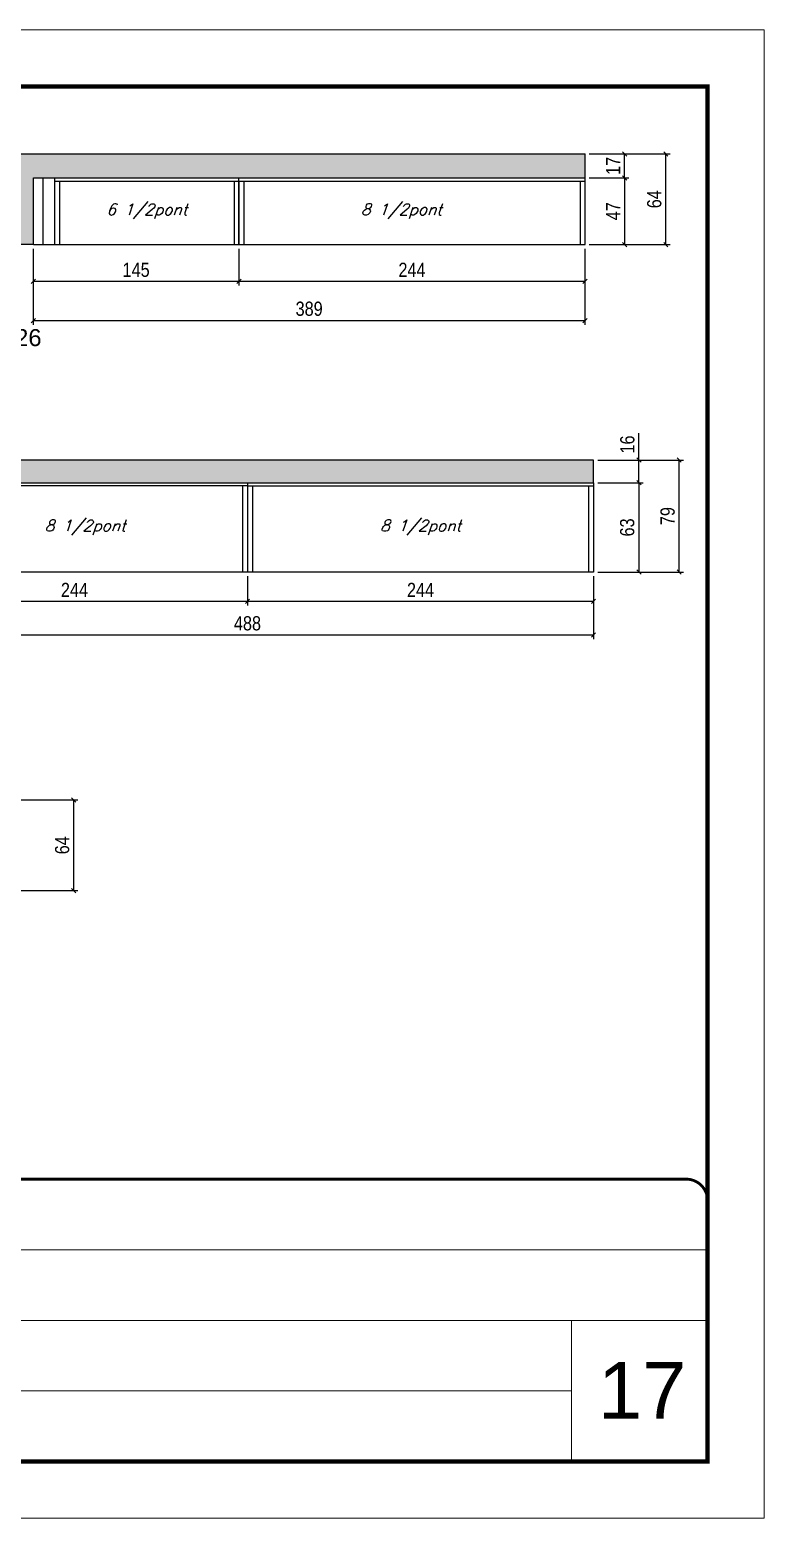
# Model space of a CAD drawing. Extents: x 3309 to 9590, y -2522 to 15424.
# Drawn here: x 4277 to 4794, y 8964 to 10014 of the extents above; entities that cross this region are included whole.
import ezdxf

# ---------------------------------------------------------------- set-up
doc = ezdxf.new("R2010")
doc.units = 0
doc.linetypes.add('CONTINUO', pattern=[0])
doc.linetypes.add('DASHED', pattern=[0.75, 0.5, -0.25])
for name, color, linetype in [('5', 5, 'Continuous'), ('COTA', 241, 'Continuous'), ('Painéis', 200, 'Continuous'), ('SARR_2.2x7', 40, 'Continuous'), ('SARR_3.5x7', 81, 'Continuous'), ('texto', 7, 'Continuous')]:
    doc.layers.add(name, color=color, linetype=linetype)
for name, color, linetype, lineweight in [('CARIMBO', 255, 'Continuous', 9), ('Folhas', 255, 'Continuous', 9), ('SARRAFO DE PRESSAO', 251, 'DASHED', 9)]:
    doc.layers.add(name, color=color, linetype=linetype, lineweight=lineweight)
doc.styles.add('ARIAL', font='arial.ttf')
doc.styles.add('COTA TECNICA', font='techl___.ttf', dxfattribs={"height": 10})
doc.styles.add('Romans', font='romans.shx')
doc.styles.get("Standard").update_dxf_attribs({"font": 'arial.ttf'})
doc.dimstyles.new('PAINEL', dxfattribs={"dimtxt": 10, "dimasz": 3, "dimexe": 3, "dimexo": 3, "dimgap": 3, "dimtad": 1, "dimdec": 1, "dimzin": 12, "dimdsep": 46, "dimtxsty": 'COTA TECNICA', "dimblk1": 'OBLIQUE', "dimblk2": 'OBLIQUE', "dimsah": 1, "dimcen": 0.9, "dimclrd": 4, "dimclre": 4, "dimclrt": 240, "dimadec": 1, "dimazin": 3, "dimtfac": 1, "dimtdec": 1, "dimtmove": 0, "dimatfit": 3, "dimfxl": 1, "dimtolj": 1, "dimtzin": 12, "dimarcsym": 0})

# ---------------------------------------------------------------- blocks, each defined once
blk = doc.blocks.new('9999999999')
at = {"color": 30, "linetype": 'CONTINUO'}
for p, q in [((98564.6, 34379.6), (99584, 34379.6)), ((98564.6, 34329.8), (99488, 34329.8)), ((99584, 34329.8), (99488, 34329.8)), ((99488, 34329.8), (99488, 34230.2)), ((98564.6, 34280), (99488, 34280))]:
    blk.add_line(p, q, dxfattribs=at)
at = {"color": 30, "linetype": 'CONTINUO', "const_width": 2}
blk.add_lwpolyline([(99584, 34230.2), (99584, 34414.4, 0.414214), (99569, 34429.4), (98229, 34429.4, 0.414214), (98214, 34414.4), (98214, 34245.2, 0.414214), (98229, 34230.2), (99584, 34230.2)], format="xyb", dxfattribs=at)
at = {"layer": 'Folhas'}
blk.add_lwpolyline([(98139, 34190.2), (99624, 34190.2), (99624, 35240.2), (98139, 35240.2)], close=True, dxfattribs=at)
at = {"layer": 'Folhas', "color": 30, "const_width": 3}
blk.add_lwpolyline([(98214, 34230.2), (99584, 34230.2), (99584, 35200.2), (98214, 35200.2)], close=True, dxfattribs=at)
blk = doc.blocks.new('_Oblique')
at = {"color": 0, "linetype": 'ByBlock', "lineweight": -2}
blk.add_line((-0.5, -0.5), (0.5, 0.5), dxfattribs=at)
blk = doc.blocks.new('*D1169')
at = {"layer": 'COTA', "color": 4, "linetype": 'ByBlock', "lineweight": -2, "transparency": 16777216}
for p, q in [((4279, 9859), (4279, 9833.1)), ((4424, 9859), (4424, 9833.1)), ((4279, 9836.1), (4424, 9836.1))]:
    blk.add_line(p, q, dxfattribs=at)
at = {"layer": 'Defpoints', "color": 0, "linetype": 'ByBlock', "transparency": 16777216}
for p in [(4279, 9862), (4424, 9862), (4424, 9836.1)]:
    blk.add_point(p, dxfattribs=at)
at = {"layer": 'COTA', "color": 4, "linetype": 'ByBlock', "lineweight": -2, "transparency": 16777216, "xscale": 3, "yscale": 3, "zscale": 3, "rotation": 180}
blk.add_blockref('_Oblique', (4279, 9836.1), dxfattribs=at)
at = {"layer": 'COTA', "color": 4, "linetype": 'ByBlock', "lineweight": -2, "transparency": 16777216, "xscale": 3, "yscale": 3, "zscale": 3}
blk.add_blockref('_Oblique', (4424, 9836.1), dxfattribs=at)
at = {"layer": 'COTA', "color": 240, "linetype": 'ByBlock', "transparency": 16777216, "insert": (4351.5, 9844.2), "char_height": 10, "attachment_point": 5, "style": 'COTA TECNICA'}
blk.add_mtext('\\A1;145', dxfattribs=at)
blk = doc.blocks.new('*D1170')
at = {"layer": 'COTA', "color": 4, "linetype": 'ByBlock', "lineweight": -2, "transparency": 16777216}
for p, q in [((4424, 9859), (4424, 9833.1)), ((4668, 9859), (4668, 9833.1)), ((4424, 9836.1), (4668, 9836.1))]:
    blk.add_line(p, q, dxfattribs=at)
at = {"layer": 'Defpoints', "color": 0, "linetype": 'ByBlock', "transparency": 16777216}
for p in [(4424, 9862), (4668, 9862), (4668, 9836.1)]:
    blk.add_point(p, dxfattribs=at)
at = {"layer": 'COTA', "color": 4, "linetype": 'ByBlock', "lineweight": -2, "transparency": 16777216, "xscale": 3, "yscale": 3, "zscale": 3, "rotation": 180}
blk.add_blockref('_Oblique', (4424, 9836.1), dxfattribs=at)
at = {"layer": 'COTA', "color": 4, "linetype": 'ByBlock', "lineweight": -2, "transparency": 16777216, "xscale": 3, "yscale": 3, "zscale": 3}
blk.add_blockref('_Oblique', (4668, 9836.1), dxfattribs=at)
at = {"layer": 'COTA', "color": 240, "linetype": 'ByBlock', "transparency": 16777216, "insert": (4546, 9844.2), "char_height": 10, "attachment_point": 5, "style": 'COTA TECNICA'}
blk.add_mtext('\\A1;244', dxfattribs=at)
blk = doc.blocks.new('*D1171')
at = {"layer": 'COTA', "color": 4, "linetype": 'ByBlock', "lineweight": -2, "transparency": 16777216}
for p, q in [((4279, 9859), (4279, 9805.4)), ((4668, 9859), (4668, 9805.4)), ((4279, 9808.4), (4668, 9808.4))]:
    blk.add_line(p, q, dxfattribs=at)
at = {"layer": 'Defpoints', "color": 0, "linetype": 'ByBlock', "transparency": 16777216}
for p in [(4279, 9862), (4668, 9862), (4668, 9808.4)]:
    blk.add_point(p, dxfattribs=at)
at = {"layer": 'COTA', "color": 4, "linetype": 'ByBlock', "lineweight": -2, "transparency": 16777216, "xscale": 3, "yscale": 3, "zscale": 3, "rotation": 180}
blk.add_blockref('_Oblique', (4279, 9808.4), dxfattribs=at)
at = {"layer": 'COTA', "color": 4, "linetype": 'ByBlock', "lineweight": -2, "transparency": 16777216, "xscale": 3, "yscale": 3, "zscale": 3}
blk.add_blockref('_Oblique', (4668, 9808.4), dxfattribs=at)
at = {"layer": 'COTA', "color": 240, "linetype": 'ByBlock', "transparency": 16777216, "insert": (4473.5, 9816.7), "char_height": 10, "attachment_point": 5, "style": 'COTA TECNICA'}
blk.add_mtext('\\A1;389', dxfattribs=at)
blk = doc.blocks.new('*D1173')
at = {"layer": 'COTA', "color": 4, "lineweight": -2, "transparency": 16777216}
for p, q in [((4671, 9909), (4698.9, 9909)), ((4695.9, 9909), (4695.9, 9862)), ((4671, 9862), (4698.9, 9862))]:
    blk.add_line(p, q, dxfattribs=at)
at = {"layer": 'Defpoints', "color": 0, "transparency": 16777216}
for p in [(4668, 9909, 0), (4668, 9862, 0), (4695.9, 9862)]:
    blk.add_point(p, dxfattribs=at)
at = {"layer": 'COTA', "color": 4, "lineweight": -2, "transparency": 16777216, "xscale": 3, "yscale": 3, "zscale": 3}
for p, rotation in [((4695.9, 9909), 90), ((4695.9, 9862), 270)]:
    blk.add_blockref('_Oblique', p, dxfattribs=dict(at, rotation=rotation))
at = {"layer": 'COTA', "color": 240, "transparency": 16777216, "insert": (4687.9, 9885.5), "char_height": 10, "attachment_point": 5, "rotation": 90, "style": 'COTA TECNICA'}
blk.add_mtext('\\A1;47', dxfattribs=at)
blk = doc.blocks.new('*D1174')
at = {"layer": 'COTA', "color": 4, "lineweight": -2, "transparency": 16777216}
for p, q in [((4671, 9926), (4698.9, 9926)), ((4695.9, 9909), (4695.9, 9926)), ((4671, 9909), (4698.9, 9909))]:
    blk.add_line(p, q, dxfattribs=at)
at = {"layer": 'Defpoints', "color": 0, "transparency": 16777216}
for p in [(4668, 9926, 0), (4695.9, 9926), (4668, 9909, 0)]:
    blk.add_point(p, dxfattribs=at)
at = {"layer": 'COTA', "color": 4, "lineweight": -2, "transparency": 16777216, "xscale": 3, "yscale": 3, "zscale": 3}
for p, rotation in [((4695.9, 9926), 90), ((4695.9, 9909), 270)]:
    blk.add_blockref('_Oblique', p, dxfattribs=dict(at, rotation=rotation))
at = {"layer": 'COTA', "color": 240, "transparency": 16777216, "insert": (4687.9, 9917.5), "char_height": 10, "attachment_point": 5, "rotation": 90, "style": 'COTA TECNICA'}
blk.add_mtext('\\A1;17', dxfattribs=at)
blk = doc.blocks.new('*D1175')
at = {"layer": 'COTA', "color": 4, "lineweight": -2, "transparency": 16777216}
for p, q in [((4671, 9926), (4728, 9926)), ((4725, 9862), (4725, 9926)), ((4671, 9862), (4728, 9862))]:
    blk.add_line(p, q, dxfattribs=at)
at = {"layer": 'Defpoints', "color": 0, "transparency": 16777216}
for p in [(4668, 9926, 0), (4725, 9926), (4668, 9862, 0)]:
    blk.add_point(p, dxfattribs=at)
at = {"layer": 'COTA', "color": 4, "lineweight": -2, "transparency": 16777216, "xscale": 3, "yscale": 3, "zscale": 3}
for p, rotation in [((4725, 9926), 90), ((4725, 9862), 270)]:
    blk.add_blockref('_Oblique', p, dxfattribs=dict(at, rotation=rotation))
at = {"layer": 'COTA', "color": 240, "transparency": 16777216, "insert": (4716.9, 9894), "char_height": 10, "attachment_point": 5, "rotation": 90, "style": 'COTA TECNICA'}
blk.add_mtext('\\A1;64', dxfattribs=at)
blk = doc.blocks.new('*D1183')
at = {"layer": 'COTA', "color": 4, "lineweight": -2, "transparency": 16777216}
for p, q in [((4186, 9628), (4186, 9583.7)), ((4674, 9628), (4674, 9583.7)), ((4186, 9586.7), (4674, 9586.7))]:
    blk.add_line(p, q, dxfattribs=at)
at = {"layer": 'Defpoints', "color": 0, "transparency": 16777216}
for p in [(4186, 9631, 0), (4674, 9631, 0), (4674, 9586.7)]:
    blk.add_point(p, dxfattribs=at)
at = {"layer": 'COTA', "color": 4, "lineweight": -2, "transparency": 16777216, "xscale": 3, "yscale": 3, "zscale": 3, "rotation": 180}
blk.add_blockref('_Oblique', (4186, 9586.7), dxfattribs=at)
at = {"layer": 'COTA', "color": 4, "lineweight": -2, "transparency": 16777216, "xscale": 3, "yscale": 3, "zscale": 3}
blk.add_blockref('_Oblique', (4674, 9586.7), dxfattribs=at)
at = {"layer": 'COTA', "color": 240, "transparency": 16777216, "insert": (4430, 9594.8), "char_height": 10, "attachment_point": 5, "style": 'COTA TECNICA'}
blk.add_mtext('\\A1;488', dxfattribs=at)
blk = doc.blocks.new('*D1187')
at = {"layer": 'COTA', "color": 4, "lineweight": -2, "transparency": 16777216}
for p, q in [((4186, 9628), (4186, 9607.4)), ((4430, 9628), (4430, 9607.4)), ((4186, 9610.4), (4430, 9610.4))]:
    blk.add_line(p, q, dxfattribs=at)
at = {"layer": 'Defpoints', "color": 0, "transparency": 16777216}
for p in [(4186, 9631, 0), (4430, 9631, 0), (4430, 9610.4)]:
    blk.add_point(p, dxfattribs=at)
at = {"layer": 'COTA', "color": 4, "lineweight": -2, "transparency": 16777216, "xscale": 3, "yscale": 3, "zscale": 3, "rotation": 180}
blk.add_blockref('_Oblique', (4186, 9610.4), dxfattribs=at)
at = {"layer": 'COTA', "color": 4, "lineweight": -2, "transparency": 16777216, "xscale": 3, "yscale": 3, "zscale": 3}
blk.add_blockref('_Oblique', (4430, 9610.4), dxfattribs=at)
at = {"layer": 'COTA', "color": 240, "transparency": 16777216, "insert": (4308, 9618.4), "char_height": 10, "attachment_point": 5, "style": 'COTA TECNICA'}
blk.add_mtext('\\A1;244', dxfattribs=at)
blk = doc.blocks.new('*D1188')
at = {"layer": 'COTA', "color": 4, "lineweight": -2, "transparency": 16777216}
for p, q in [((4430, 9628), (4430, 9607.4)), ((4674, 9628), (4674, 9607.4)), ((4430, 9610.4), (4674, 9610.4))]:
    blk.add_line(p, q, dxfattribs=at)
at = {"layer": 'Defpoints', "color": 0, "transparency": 16777216}
for p in [(4430, 9631, 0), (4674, 9631, 0), (4674, 9610.4)]:
    blk.add_point(p, dxfattribs=at)
at = {"layer": 'COTA', "color": 4, "lineweight": -2, "transparency": 16777216, "xscale": 3, "yscale": 3, "zscale": 3, "rotation": 180}
blk.add_blockref('_Oblique', (4430, 9610.4), dxfattribs=at)
at = {"layer": 'COTA', "color": 4, "lineweight": -2, "transparency": 16777216, "xscale": 3, "yscale": 3, "zscale": 3}
blk.add_blockref('_Oblique', (4674, 9610.4), dxfattribs=at)
at = {"layer": 'COTA', "color": 240, "transparency": 16777216, "insert": (4552, 9618.4), "char_height": 10, "attachment_point": 5, "style": 'COTA TECNICA'}
blk.add_mtext('\\A1;244', dxfattribs=at)
blk = doc.blocks.new('*D1197')
at = {"layer": 'COTA', "color": 4, "lineweight": -2, "transparency": 16777216}
for p, q in [((4239, 9470.3), (4310.5, 9470.3)), ((4307.5, 9406.3), (4307.5, 9470.3)), ((4239, 9406.3), (4310.5, 9406.3))]:
    blk.add_line(p, q, dxfattribs=at)
at = {"layer": 'Defpoints', "color": 0, "transparency": 16777216}
for p in [(4236, 9470.3, 0), (4307.5, 9470.3), (4236, 9406.3, 0)]:
    blk.add_point(p, dxfattribs=at)
at = {"layer": 'COTA', "color": 4, "lineweight": -2, "transparency": 16777216, "xscale": 3, "yscale": 3, "zscale": 3}
for p, rotation in [((4307.5, 9470.3), 90), ((4307.5, 9406.3), 270)]:
    blk.add_blockref('_Oblique', p, dxfattribs=dict(at, rotation=rotation))
at = {"layer": 'COTA', "color": 240, "transparency": 16777216, "insert": (4299.4, 9438.3), "char_height": 10, "attachment_point": 5, "rotation": 90, "style": 'COTA TECNICA'}
blk.add_mtext('\\A1;64', dxfattribs=at)
blk = doc.blocks.new('*D1198')
at = {"layer": 'COTA', "color": 4, "lineweight": -2, "transparency": 16777216}
for p, q in [((4677, 9694), (4709, 9694)), ((4706, 9694), (4706, 9631)), ((4677, 9631), (4709, 9631))]:
    blk.add_line(p, q, dxfattribs=at)
at = {"layer": 'Defpoints', "color": 0, "transparency": 16777216}
for p in [(4674, 9694, 0), (4674, 9631, 0), (4706, 9631)]:
    blk.add_point(p, dxfattribs=at)
at = {"layer": 'COTA', "color": 4, "lineweight": -2, "transparency": 16777216, "xscale": 3, "yscale": 3, "zscale": 3}
for p, rotation in [((4706, 9694), 90), ((4706, 9631), 270)]:
    blk.add_blockref('_Oblique', p, dxfattribs=dict(at, rotation=rotation))
at = {"layer": 'COTA', "color": 240, "transparency": 16777216, "insert": (4697.8, 9662.5), "char_height": 10, "attachment_point": 5, "rotation": 90, "style": 'COTA TECNICA'}
blk.add_mtext('\\A1;63', dxfattribs=at)
blk = doc.blocks.new('*D1199')
at = {"layer": 'COTA', "color": 4, "lineweight": -2, "transparency": 16777216}
for p, q in [((4706, 9710), (4706, 9729)), ((4677, 9710), (4709, 9710)), ((4706, 9694), (4706, 9710)), ((4677, 9694), (4709, 9694))]:
    blk.add_line(p, q, dxfattribs=at)
at = {"layer": 'Defpoints', "color": 0, "transparency": 16777216}
for p in [(4674, 9710, 0), (4706, 9710), (4674, 9694, 0)]:
    blk.add_point(p, dxfattribs=at)
at = {"layer": 'COTA', "color": 4, "lineweight": -2, "transparency": 16777216, "xscale": 3, "yscale": 3, "zscale": 3}
for p, rotation in [((4706, 9710), 90), ((4706, 9694), 270)]:
    blk.add_blockref('_Oblique', p, dxfattribs=dict(at, rotation=rotation))
at = {"layer": 'COTA', "color": 240, "transparency": 16777216, "insert": (4697.9, 9721), "char_height": 10, "attachment_point": 5, "rotation": 90, "style": 'COTA TECNICA'}
blk.add_mtext('\\A1;16', dxfattribs=at)
blk = doc.blocks.new('*D1200')
at = {"layer": 'COTA', "color": 4, "lineweight": -2, "transparency": 16777216}
for p, q in [((4677, 9710), (4737.4, 9710)), ((4734.4, 9631), (4734.4, 9710)), ((4677, 9631), (4737.4, 9631))]:
    blk.add_line(p, q, dxfattribs=at)
at = {"layer": 'Defpoints', "color": 0, "transparency": 16777216}
for p in [(4674, 9710, 0), (4734.4, 9710), (4674, 9631, 0)]:
    blk.add_point(p, dxfattribs=at)
at = {"layer": 'COTA', "color": 4, "lineweight": -2, "transparency": 16777216, "xscale": 3, "yscale": 3, "zscale": 3}
for p, rotation in [((4734.4, 9710), 90), ((4734.4, 9631), 270)]:
    blk.add_blockref('_Oblique', p, dxfattribs=dict(at, rotation=rotation))
at = {"layer": 'COTA', "color": 240, "transparency": 16777216, "insert": (4726.3, 9670.5), "char_height": 10, "attachment_point": 5, "rotation": 90, "style": 'COTA TECNICA'}
blk.add_mtext('\\A1;79', dxfattribs=at)

msp = doc.modelspace()

# ---------------------------------------------------------------- hatches: boundary and pattern name
at = {"layer": 'COTA'}
h = msp.add_hatch(dxfattribs=at)
h.set_pattern_fill('AR-CONC', color=256, scale=0.03)
h.set_pattern_definition([(50, (-13.269, 0), (5.46554, -0.4781726), [0.5715, -6.2865]), (355, (-13.269, 0), (-1.0573026, 5.7317054), [0.4572, -5.0292175]), (100.451445, (-12.8137, -0.04), (4.4082374, 5.2535326), [0.4857003, -5.3427073]), (46.1842, (-13.269, 1.524), (8.1323712, -1.26127), [0.85725, -9.42975]), (96.63556, (-12.5915, 1.419), (7.122124, 7.422784), [0.728551, -8.014068]), (351.18415, (-13.269, 1.524), (7.122124, 7.422784), [0.685799, -7.543792]), (21, (-12.507, 1.143), (4.5484317, -3.067956), [0.5715, -6.2865]), (326, (-12.507, 1.143), (1.8540609, 5.525639), [0.4572, -5.0292]), (71.451445, (-12.128, 0.8873), (6.4024926, 2.457683), [0.4857003, -5.342698]), (37.5, (-13.2692, 0), (0.0926581, 2.53665117), [0, -4.96824, 0, -5.1054, 0, -5.04825]), (7.5, (-13.2692, 0), (2.0045899, 3.00541724), [0, -2.91084, 0, -4.85394, 0, -1.92405]), (327.5, (-14.9684, 0), (4.06771786, -0.17186232), [0, -1.905, 0, -5.9436, 0, -7.8867]), (317.5, (-15.7304, 0), (4.4438754, 0.7627947), [0, -2.4765, 0, -3.94716, 0, -5.6007])])
h.paths.add_polyline_path([(4279.03, 9909.03), (4668.03, 9909.03), (4668.03, 9926.03), (4249.03, 9926.03), (4249.03, 9901.03), (4073.03, 9901.03), (4073.03, 9926.03), (4043.03, 9926.03), (4043.03, 9862.03), (4073.03, 9862.03), (4073.03, 9884.03), (4249.03, 9884.03), (4249.03, 9862.03), (4279.03, 9862.03)])
h = msp.add_hatch(dxfattribs=at)
h.set_pattern_fill('AR-CONC', color=256, scale=0.03)
h.set_pattern_definition([(50, (0, -46.582), (5.46554, -0.4781726), [0.5715, -6.2865]), (355, (0, -46.582), (-1.0573026, 5.7317054), [0.4572, -5.0292175]), (100.451445, (0.4555, -46.622), (4.4082374, 5.2535326), [0.4857003, -5.3427073]), (46.1842, (0, -45.058), (8.1323712, -1.26127), [0.85725, -9.42975]), (96.63556, (0.678, -45.163), (7.122124, 7.422784), [0.728551, -8.014068]), (351.18415, (0, -45.058), (7.122124, 7.422784), [0.685799, -7.543792]), (21, (0.762, -45.439), (4.5484317, -3.067956), [0.5715, -6.2865]), (326, (0.762, -45.439), (1.8540609, 5.525639), [0.4572, -5.0292]), (71.451445, (1.141, -45.6946), (6.4024926, 2.457683), [0.4857003, -5.342698]), (37.5, (0, -46.582), (0.0926581, 2.53665117), [0, -4.96824, 0, -5.1054, 0, -5.04825]), (7.5, (0, -46.582), (2.0045899, 3.00541724), [0, -2.91084, 0, -4.85394, 0, -1.92405]), (327.5, (-1.6993, -46.582), (4.06771786, -0.17186232), [0, -1.905, 0, -5.9436, 0, -7.8867]), (317.5, (-2.4613, -46.582), (4.4438754, 0.7627947), [0, -2.4765, 0, -3.94716, 0, -5.6007])])
h.paths.add_polyline_path([(4186.03, 9693.96), (4674.03, 9693.96), (4674.03, 9709.96), (4113.03, 9709.96), (4113.03, 9664.96), (3938.03, 9664.96), (3938.03, 9709.96), (3905.03, 9709.96), (3905.03, 9694.96), (3661.03, 9694.96), (3661.03, 9677.96), (3905.03, 9677.96), (3905.03, 9630.96), (3935.03, 9630.96), (3935.03, 9647.96), (4186.03, 9647.96)])

# ---------------------------------------------------------------- linework, layer by layer
for p, q in [((4249.03, 9926.03, 0), (4668.03, 9926.03, 0)), ((4668.03, 9909.03, 0), (4668.03, 9926.03, 0)), ((4279.03, 9862.03, 0), (4249.03, 9862.03, 0)), ((4674.03, 9709.96, 0), (4113.03, 9709.96, 0)), ((4674.03, 9693.96, 0), (4674.03, 9709.96, 0))]:
    msp.add_line(p, q, dxfattribs=at)
at = {"layer": 'Painéis', "linetype": 'ByBlock'}
for p, q in [((4279.03, 9909.03, 0), (4668.03, 9909.03, 0)), ((4279.03, 9862.03, 0), (4279.03, 9909.03, 0)), ((4424.03, 9862.03, 0), (4424.03, 9909.03, 0)), ((4668.03, 9862.03, 0), (4668.03, 9909.03, 0)), ((4279.03, 9862.03, 0), (4668.03, 9862.03, 0)), ((4186.03, 9693.96, 0), (4674.03, 9693.96, 0)), ((4430.03, 9693.96, 0), (4430.03, 9630.96, 0)), ((4674.03, 9693.96, 0), (4674.03, 9630.96, 0)), ((4674.03, 9630.96, 0), (3935.03, 9630.96, 0))]:
    msp.add_line(p, q, dxfattribs=at)
at = {"layer": 'SARR_2.2x7', "linetype": 'Continuous'}
for p, q in [((4286.03, 9862.03, 0), (4286.03, 9909.03, 0)), ((4294.03, 9906.83, 0), (4424.03, 9906.83, 0)), ((4424.03, 9906.83, 0), (4668.03, 9906.83, 0)), ((4430.03, 9691.76, 0), (4201.03, 9691.76, 0)), ((4430.03, 9691.76, 0), (4674.03, 9691.76, 0))]:
    msp.add_line(p, q, dxfattribs=at)
at = {"layer": 'SARR_3.5x7'}
for p, q in [((4294.03, 9909.03, 0), (4294.03, 9862.03, 0)), ((4297.53, 9906.83, 0), (4297.53, 9862.03, 0)), ((4420.53, 9906.83, 0), (4420.53, 9862.03, 0)), ((4424.03, 9906.83, 0), (4424.03, 9862.03, 0)), ((4427.53, 9906.83, 0), (4427.53, 9862.03, 0)), ((4664.53, 9906.83, 0), (4664.53, 9862.03, 0)), ((4426.53, 9691.76, 0), (4426.53, 9630.96, 0)), ((4433.53, 9691.76, 0), (4433.53, 9630.96, 0)), ((4670.53, 9691.76, 0), (4670.53, 9630.96, 0))]:
    msp.add_line(p, q, dxfattribs=at)

# ---------------------------------------------------------------- block references
at = {"layer": 'SARRAFO DE PRESSAO', "color": 6, "linetype": 'ByBlock'}
msp.add_blockref('9999999999', (-94829.61, -25226.65), dxfattribs=at)

# ---------------------------------------------------------------- texts
at = {"layer": '5', "linetype": 'Continuous'}
msp.add_text('V426', height=12, rotation=0.00004, dxfattribs=at).set_placement((4245.66, 9790.39, 0))
at = {"layer": 'CARIMBO', "style": 'ARIAL'}
msp.add_text('17', height=40, dxfattribs=at).set_placement((4677.23, 9033.7))
at = {"layer": 'texto', "color": 2, "char_height": 8, "attachment_point": 5, "style": 'Romans'}
for s, insert in [('{\\Q19;\\C256;6 1/2pont}', (4359.03, 9885.53, 0)), ('{\\Q19;\\C256;8 1/2pont}', (4538.53, 9885.53, 0)), ('{\\Q19;\\C256;8 1/2pont}', (4315.53, 9662.46, 0)), ('{\\Q19;\\C256;8 1/2pont}', (4552.03, 9662.46, 0))]:
    msp.add_mtext(s, dxfattribs=dict(at, insert=insert))

# ---------------------------------------------------------------- dimensions: what is measured, and where the dimension line sits
at = {"layer": 'COTA'}
for base, p1, p2, picture, middle in [((4695.92, 9926.03), (4668.03, 9909.03, 0), (4668.03, 9926.03, 0), '*D1174', (4687.85, 9917.53)), ((4725.01, 9926.03), (4668.03, 9862.03, 0), (4668.03, 9926.03, 0), '*D1175', (4716.9, 9894.03)), ((4695.92, 9862.03), (4668.03, 9909.03, 0), (4668.03, 9862.03, 0), '*D1173', (4687.85, 9885.53)), ((4706.03, 9709.96), (4674.03, 9693.96, 0), (4674.03, 9709.96, 0), '*D1199', (4697.93, 9720.96)), ((4734.36, 9709.96), (4674.03, 9630.96, 0), (4674.03, 9709.96, 0), '*D1200', (4726.26, 9670.46)), ((4706.03, 9630.96), (4674.03, 9693.96, 0), (4674.03, 9630.96, 0), '*D1198', (4697.81, 9662.46)), ((4307.53, 9470.35), (4236.03, 9406.35, 0), (4236.03, 9470.35, 0), '*D1197', (4299.43, 9438.35))]:
    dim = msp.add_linear_dim(base=base, p1=p1, p2=p2, angle=90, dimstyle='PAINEL', dxfattribs=at)
    dim.commit()
    dim.dimension.update_dxf_attribs({"geometry": picture, "text_midpoint": middle})
at = {"layer": 'COTA', "linetype": 'ByBlock'}
for base, p2, picture, middle in [((4424.03, 9836.11, 0), (4424.03, 9862.03, 0), '*D1169', (4351.53, 9844.22, 0)), ((4668.03, 9808.4, 0), (4668.03, 9862.03, 0), '*D1171', (4473.53, 9816.65, 0))]:
    dim = msp.add_linear_dim(base=base, p1=(4279.03, 9862.03, 0), p2=p2, angle=0, dimstyle='PAINEL', dxfattribs=at)
    dim.commit()
    dim.dimension.update_dxf_attribs({"geometry": picture, "text_midpoint": middle})
dim = msp.add_linear_dim(base=(4668.03, 9836.11, 0), p1=(4424.03, 9862.03, 0), p2=(4668.03, 9862.03, 0), angle=0, dimstyle='PAINEL', override={"dimtmove": 1}, dxfattribs=at)
dim.commit()
dim.dimension.update_dxf_attribs({"geometry": '*D1170', "text_midpoint": (4546.03, 9844.19, 0)})
at = {"layer": 'COTA'}
for base, p1, picture, middle in [((4674.03, 9586.69), (4186.03, 9630.96, 0), '*D1183', (4430.03, 9594.78)), ((4674.03, 9610.37), (4430.03, 9630.96, 0), '*D1188', (4552.03, 9618.45))]:
    dim = msp.add_linear_dim(base=base, p1=p1, p2=(4674.03, 9630.96, 0), dimstyle='PAINEL', override={"dimtmove": 1}, dxfattribs=at)
    dim.commit()
    dim.dimension.update_dxf_attribs({"geometry": picture, "text_midpoint": middle})
dim = msp.add_linear_dim(base=(4430.03, 9610.37), p1=(4186.03, 9630.96, 0), p2=(4430.03, 9630.96, 0), dimstyle='PAINEL', dxfattribs=at)
dim.commit()
dim.dimension.update_dxf_attribs({"geometry": '*D1187', "text_midpoint": (4308.03, 9618.45)})

doc.saveas('drawing.dxf')
